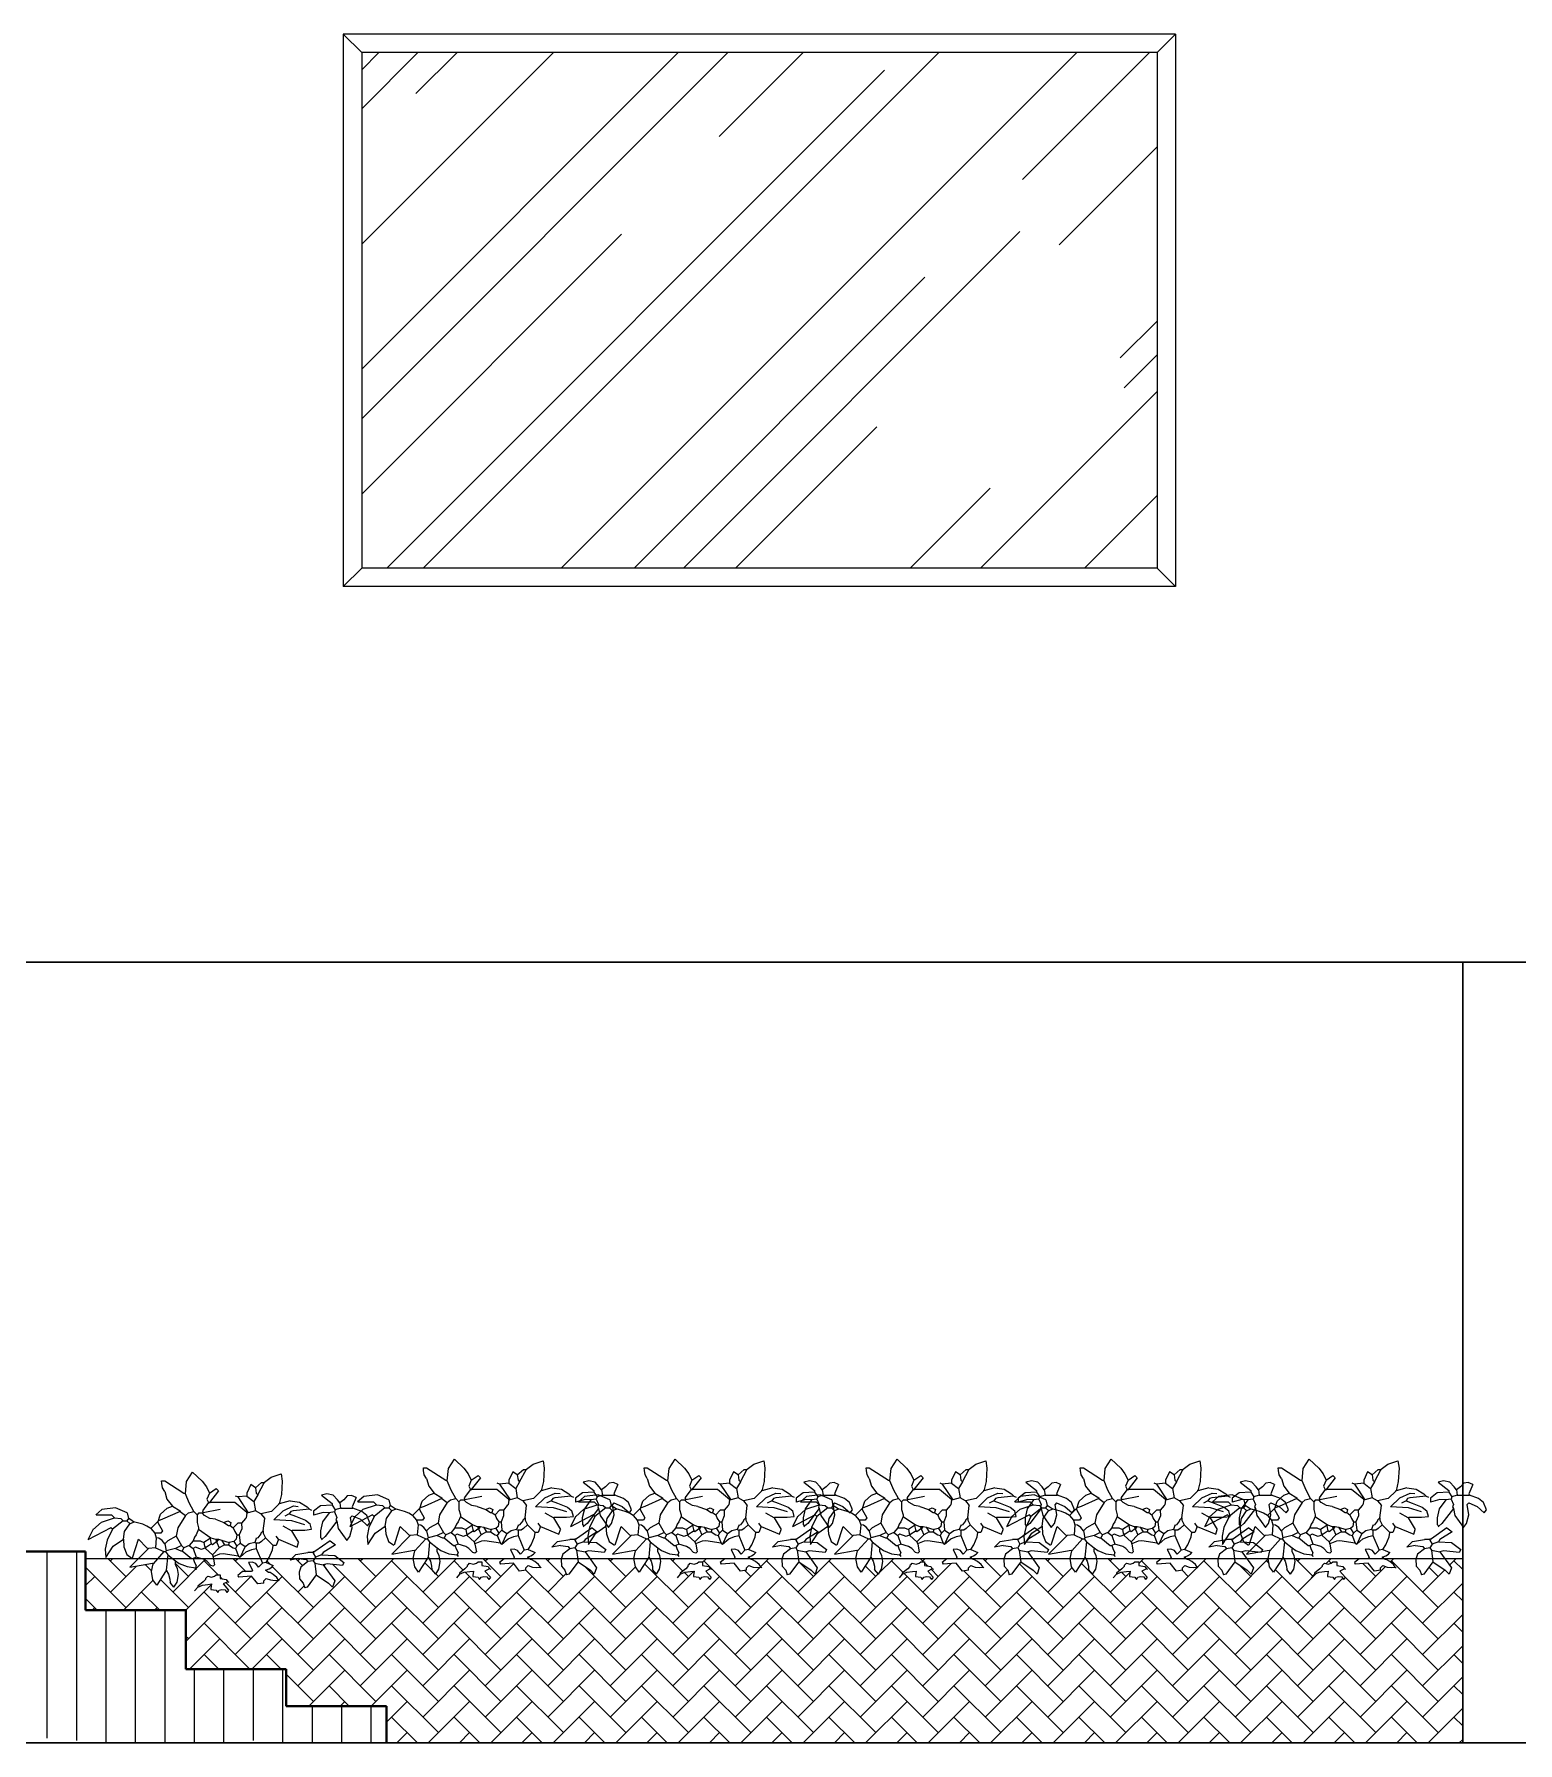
# Model space of a CAD drawing. Extents: x -165 to 197, y 154 to 653.
# Drawn here: x 38.528 to 42.557, y 460.847 to 465.487 of the extents above; entities that cross this region are included whole.
import ezdxf

# ---------------------------------------------------------------- set-up
doc = ezdxf.new("R2010")
doc.units = 0
doc.header["$MEASUREMENT"] = 0
doc.layers.get('0').update_dxf_attribs({"linetype": 'CONTINUOUS'})
for name, color, linetype, lineweight in [('AIT-PAREDE', 4, 'CONTINUOUS', 30), ('FININHA', 251, 'CONTINUOUS', 25), ('PAREDES', 7, 'CONTINUOUS', 40), ('TERRENO', 252, 'CONTINUOUS', 25)]:
    doc.layers.add(name, color=color, linetype=linetype, lineweight=lineweight)
doc.layers.add('AIT-VEGETAÇÃO 25', color=92, linetype='CONTINUOUS')
doc.layers.add('REVESTIMENTO', color=9, linetype='CONTINUOUS')

# ---------------------------------------------------------------- blocks, each defined once
blk = doc.blocks.new('BUSCH1')
for p, q in [((-6.87, 7.43), (-6.56, 7.43)), ((-6.85, 7.18), (-6.87, 7.43)), ((-6.78, 6.73), (-6.85, 7.18)), ((-6.56, 7.43), (-4.64, 6.2)), ((-4.49, 6.13), (-4.38, 7.36)), ((-4.38, 7.36), (-3.78, 8.29)), ((-3.78, 8.29), (-2.83, 7.4)), ((-2.83, 7.4), (-2.4, 6.84)), ((-2.4, 6.84), (-2.1, 6.2)), ((2.05, 7.05), (1.66, 6.2)), ((2.51, 6.74), (2.05, 7.05)), ((2.51, 6.74), (3.12, 7.28)), ((2.74, 6.05), (3.42, 7.29)), ((3.12, 7.28), (3.43, 7.28)), ((3.42, 7.29), (4.09, 7.8)), ((4.09, 7.8), (5.08, 8.14)), ((5.08, 8.14), (5.19, 7.4)), ((5.19, 7.4), (5.11, 6.07)), ((-6.56, 6.36), (-6.78, 6.73)), ((-6.56, 6.36), (-6.33, 5.59)), ((-6.33, 5.59), (-5.79, 4.9)), ((-4.64, 6.2), (-4.49, 6.13)), ((-4.1, 5.22), (-4.49, 6.13)), ((-3.64, 4.36), (-4.1, 5.22)), ((-2.18, 5.28), (-2.8, 4.43)), ((-2.1, 6.2), (-2.34, 5.59)), ((-2.34, 5.59), (-2.18, 5.28)), ((-2.18, 5.28), (-2.1, 5.28)), ((-2.1, 6.2), (-1.41, 6.66)), ((-1.18, 6.43), (-2.1, 5.28)), ((-2.1, 5.28), (-2.03, 5.28)), ((0.46, 5.28), (-2.03, 5.28)), ((-1.41, 6.66), (-1.18, 6.43)), ((1.66, 4.28), (0.46, 5.28)), ((0.74, 5.82), (0.51, 5.9)), ((1.66, 5.9), (0.74, 5.82)), ((0.74, 5.82), (1.79, 4.24)), ((1.66, 6.2), (1.66, 5.9)), ((1.66, 5.9), (2.35, 5.36)), ((2.74, 6.05), (2.35, 5.36)), ((2.35, 5.36), (2.51, 4.43)), ((2.51, 6.74), (2.58, 6.2)), ((2.58, 6.2), (2.74, 6.05)), ((4.89, 5.13), (4.12, 4.36)), ((5.11, 6.07), (4.89, 5.13)), ((5.97, 5.43), (4.89, 5.13)), ((4.89, 5.13), (4.89, 5.2)), ((5.97, 5.43), (6.92, 5.29)), ((6.92, 5.29), (7.66, 4.85)), ((9.64, 6.15), (9.09, 6.01)), ((9.09, 6.01), (10.16, 5.16)), ((10.27, 6), (9.64, 6.15)), ((10.16, 5.16), (10.16, 5.01)), ((10.7, 5.55), (10.27, 6)), ((10.93, 5.24), (10.7, 5.55)), ((11.32, 5.55), (10.93, 5.24)), ((10.93, 5.24), (11.01, 4.7)), ((11.68, 5.92), (11.32, 5.55)), ((12.11, 5.96), (11.68, 5.92)), ((12.55, 5.78), (12.11, 5.96)), ((12.55, 5.78), (12.16, 4.85)), ((-12.83, 4.56), (-13.44, 4.03)), ((-13.42, 4.05), (-11.87, 4.05)), ((-12.88, 3.32), (-11.56, 3.74)), ((-11.47, 4.74), (-12.83, 4.56)), ((-11.87, 4.05), (-11.56, 3.74)), ((-10.71, 3.44), (-11.79, 2.59)), ((-11.56, 3.74), (-10.95, 3.67)), ((-10.31, 4.25), (-11.47, 4.74)), ((-10.95, 3.67), (-10.71, 3.44)), ((-10.71, 3.44), (-10.33, 3.44)), ((-10.18, 3.67), (-10.33, 3.44)), ((-10.02, 3.13), (-10.33, 3.44)), ((-10.31, 4.25), (-10.18, 3.67)), ((-9.68, 3.34), (-10.19, 3.69)), ((-7.26, 3.28), (-6.99, 4.11)), ((-6.79, 3.59), (-7.18, 3.44)), ((-6.99, 4.11), (-6.32, 4.7)), ((-5.03, 4.36), (-6.79, 3.59)), ((-6.32, 4.7), (-5.79, 4.9)), ((-5.79, 4.9), (-5.03, 4.43)), ((-4.49, 3.97), (-5.26, 2.74)), ((-5.03, 4.43), (-5.03, 4.36)), ((-5.03, 4.36), (-4.49, 3.97)), ((-4.49, 3.97), (-4.17, 4.25)), ((-4.17, 4.25), (-3.64, 4.36)), ((-3.64, 4.36), (-3.33, 4.05)), ((-3.18, 4.2), (-3.33, 4.05)), ((-3.33, 4.05), (-3.33, 3.28)), ((-2.8, 4.2), (-3.18, 4.2)), ((-2.8, 4.43), (-2.72, 4.28)), ((-2.72, 4.28), (-2.8, 4.2)), ((-2.58, 3.96), (-2.8, 4.2)), ((-2.72, 4.28), (-1.03, 4.59)), ((-2.05, 3.66), (-2.58, 3.96)), ((-1.49, 3.59), (-2.05, 3.66)), ((-1.49, 3.59), (-0.64, 3.28)), ((-0.64, 3.28), (-0.26, 3.44)), ((-0.26, 3.44), (0.05, 3.28)), ((1.51, 3.67), (1.12, 3.2)), ((1.59, 3.74), (1.51, 3.67)), ((1.66, 4.2), (1.59, 3.74)), ((1.66, 4.2), (1.66, 4.28)), ((2.51, 4.43), (1.79, 4.24)), ((3.05, 4.13), (2.51, 4.43)), ((4.12, 4.36), (3.05, 4.13)), ((3.05, 4.13), (3.43, 3.67)), ((3.28, 2.44), (3.43, 3.67)), ((4.34, 3.53), (5.27, 4.45)), ((6.13, 3.43), (4.34, 3.53)), ((5.27, 4.45), (6.3, 4.92)), ((5.89, 4.13), (5.43, 3.9)), ((6.04, 4.36), (5.89, 4.13)), ((5.89, 4.13), (6.51, 3.9)), ((6.27, 4.43), (6.04, 4.36)), ((7.44, 3.04), (6.13, 3.43)), ((7.89, 4.59), (6.27, 4.43)), ((6.3, 4.92), (6.78, 4.87)), ((6.51, 3.9), (7.51, 3.51)), ((7.51, 3.51), (7.97, 3.13)), ((7.66, 4.85), (7.89, 4.59)), ((7.89, 4.59), (8.12, 4.51)), ((9.01, 4.93), (8.32, 4.39)), ((8.32, 4.39), (8.32, 4.01)), ((9.28, 4.26), (8.32, 4.01)), ((10.16, 5.01), (9.01, 4.93)), ((9.86, 4.24), (9.21, 3.34)), ((9.86, 4.24), (9.28, 4.26)), ((10.39, 4.32), (9.86, 4.24)), ((10.16, 5.01), (10.47, 4.55)), ((10.47, 4.55), (10.39, 4.32)), ((10.39, 4.32), (10.62, 3.78)), ((11.01, 4.7), (10.47, 4.55)), ((10.62, 3.78), (10.55, 3.55)), ((10.55, 3.55), (10.62, 3.39)), ((11.01, 4.7), (12.24, 4.7)), ((12.16, 3.93), (12.01, 3.78)), ((12.18, 2.74), (12.01, 3.78)), ((12.16, 4.85), (12.24, 4.7)), ((12.16, 3.93), (12.99, 3.59)), ((13.13, 4.37), (12.24, 4.7)), ((12.99, 3.59), (13.7, 2.93)), ((13.63, 3.96), (13.13, 4.37)), ((13.93, 3.24), (13.63, 3.96)), ((-11.95, 2.74), (-14.23, 1.55)), ((-13.71, 2.59), (-14.23, 1.55)), ((-13.73, 2.55), (-12.88, 3.32)), ((-11.79, 2.59), (-12.32, 1.49)), ((-11.79, 2.59), (-11.95, 2.74)), ((-10.68, 1.61), (-10.56, 2.38)), ((-10.56, 2.38), (-10.04, 3.14)), ((-9.63, 3.32), (-10.02, 3.13)), ((-8.75, 3.09), (-9.68, 3.34)), ((-8.33, 2.9), (-8.75, 3.09)), ((-7.95, 2.67), (-8.33, 2.9)), ((-7.26, 3.36), (-7.95, 2.67)), ((-7.95, 2.67), (-7.56, 2.21)), ((-6.95, 2.21), (-7.56, 2.21)), ((-7.56, 2.21), (-7.41, 1.74)), ((-7.41, 1.74), (-7.49, 0.74)), ((-7.14, 1.7), (-7.41, 1.74)), ((-7.26, 3.36), (-7.26, 3.28)), ((-7.26, 3.28), (-6.79, 2.44)), ((-6.79, 2.44), (-6.95, 2.21)), ((-5.41, 1.9), (-6.26, 1.44)), ((-5.26, 2.74), (-5.41, 1.9)), ((-5.41, 1.9), (-4.87, 0.98)), ((-3.57, 1.82), (-3.72, 1.44)), ((-3.41, 2.05), (-3.57, 1.82)), ((-3.18, 2.59), (-3.41, 2.05)), ((-3.33, 3.28), (-3.18, 2.74)), ((-3.18, 2.74), (-3.18, 2.59)), ((-3.18, 2.59), (-1.95, 1.74)), ((-1.95, 1.74), (-2.03, 1.67)), ((-1.95, 1.74), (-1.49, 1.59)), ((-0.64, 3.28), (-0.18, 2.97)), ((-0.18, 2.97), (-0.03, 2.97)), ((0.05, 3.28), (-0.03, 2.97)), ((-0.03, 2.97), (0.28, 2.74)), ((0.74, 3.2), (0.28, 2.74)), ((0.28, 2.74), (0.43, 2.36)), ((0.43, 2.36), (0.66, 2.05)), ((0.66, 2.05), (0.59, 1.59)), ((0.66, 2.05), (0.89, 2.05)), ((1.12, 3.2), (0.74, 3.2)), ((1.13, 2.63), (0.89, 2.05)), ((0.89, 2.05), (0.97, 1.21)), ((1.12, 3.2), (1.13, 2.63)), ((2.58, 1.74), (2.58, 1.67)), ((2.74, 1.74), (2.58, 1.67)), ((3.05, 2.13), (2.74, 1.74)), ((3.28, 2.44), (3.05, 2.21)), ((3.05, 2.21), (3.05, 2.13)), ((3.51, 1.74), (3.12, 1.36)), ((3.28, 2.44), (3.28, 2.21)), ((3.28, 2.21), (3.51, 1.74)), ((3.51, 1.74), (4.28, 0.98)), ((4.81, 1.59), (4.58, 1.9)), ((6.12, 2.44), (5.28, 2.9)), ((6.12, 2.44), (6.2, 2.51)), ((6.12, 2.44), (6.81, 1.28)), ((6.2, 2.51), (7.43, 2.51)), ((7.43, 2.51), (8.12, 2.59)), ((8.12, 2.59), (7.97, 3.13)), ((9.21, 3.34), (9, 2.45)), ((9, 2.45), (9.01, 1.78)), ((9.01, 1.78), (9.16, 1.62)), ((9.47, 1.86), (9.16, 1.62)), ((10.62, 3.39), (9.47, 1.86)), ((10.62, 3.39), (10.77, 2.67)), ((10.77, 2.67), (11.62, 1.47)), ((11.62, 1.47), (11.93, 1.86)), ((11.93, 1.86), (12.18, 2.74)), ((13.7, 2.93), (13.93, 3.24)), ((-12.32, 1.49), (-12.49, 0.6)), ((-12.49, 0.6), (-12.43, -0.22)), ((-12.43, -0.22), (-11.7, 0.9)), ((-11.7, 0.9), (-10.68, 1.61)), ((-10.68, 1.61), (-10.63, 0.84)), ((-10.63, 0.84), (-10.35, 0.07)), ((-10.35, 0.07), (-9.84, -0.28)), ((-8.18, 0.67), (-10.03, -1.19)), ((-9.77, -0.26), (-9.18, 1.59)), ((-9.18, 1.59), (-8.33, 0.74)), ((-8.33, 0.74), (-8.18, 0.67)), ((-7.49, 0.74), (-8.18, 0.67)), ((-6.64, 0.36), (-7.72, -0.87)), ((-7.49, 0.74), (-6.64, 0.36)), ((-6.82, 1.48), (-7.14, 1.7)), ((-6.56, 1.13), (-6.82, 1.48)), ((-6.64, 0.36), (-6.49, 0.36)), ((-6.26, 1.44), (-6.56, 1.13)), ((-6.56, 1.13), (-6.41, 0.44)), ((-6.41, 0.44), (-6.49, 0.36)), ((-6.49, 0.36), (-6.26, 0.05)), ((-5.49, 0.67), (-6.41, 0.44)), ((-6.26, 0.05), (-6.41, -1.48)), ((-6.26, 0.05), (-5.49, -0.56)), ((-4.87, 0.98), (-5.49, 0.67)), ((-5.49, 0.67), (-4.95, 0.44)), ((-4.95, 0.44), (-4.8, 0.44)), ((-4.87, 0.98), (-4.64, 0.74)), ((-4.64, 0.74), (-4.8, 0.44)), ((-4.8, 0.44), (-3.87, -0.33)), ((-4.1, 0.98), (-4.64, 0.74)), ((-3.72, 1.44), (-4.1, 0.98)), ((-4.1, 0.98), (-3.72, 0.67)), ((-3.72, 1.44), (-3.03, 1.44)), ((-3.49, 0.82), (-3.72, 0.67)), ((-3.72, 0.67), (-3.41, -0.18)), ((-2.87, 0.59), (-3.49, 0.82)), ((-3.03, 1.44), (-2.64, 1.28)), ((-2.49, 0.74), (-2.87, 0.59)), ((-2.03, 1.67), (-2.64, 1.28)), ((-2.64, 1.28), (-2.57, 0.9)), ((-2.57, 0.9), (-2.49, 0.74)), ((-1.87, 1.13), (-2.49, 0.74)), ((-2.49, 0.74), (-2.49, 0.67)), ((-2.49, 0.67), (-1.8, 0.05)), ((-2.03, 1.67), (-1.95, 1.28)), ((-1.95, 1.28), (-1.87, 1.13)), ((-1.8, 1.05), (-1.87, 1.13)), ((-1.34, 1.36), (-1.8, 1.05)), ((-1.11, 0.74), (-1.8, 0.05)), ((-1.8, 0.05), (-1.72, -0.18)), ((-1.07, 0.1), (-1.73, -0.16)), ((-1.49, 1.59), (-1.34, 1.36)), ((-1.49, 1.59), (-1.18, 1.59)), ((-1.18, 1.59), (-1.34, 1.36)), ((-1.34, 1.36), (-1.34, 1.28)), ((-1.34, 1.28), (-1.11, 0.74)), ((-1.18, 1.59), (-0.87, 1.51)), ((-0.57, 1.05), (-1.11, 0.74)), ((-0.72, 0.13), (-1.07, 0.1)), ((-0.87, 1.51), (-0.11, 1.28)), ((-0.87, 1.51), (-0.57, 1.05)), ((0.82, -0.1), (-0.72, 0.13)), ((-0.57, 1.05), (-0.18, 1.05)), ((-0.11, 1.28), (-0.18, 1.05)), ((-0.18, 1.05), (0.28, 0.74)), ((0.36, 1.36), (-0.11, 1.28)), ((0.28, 0.74), (0.51, 0.67)), ((0.59, 1.59), (0.36, 1.36)), ((0.36, 1.36), (0.66, 0.9)), ((0.66, 0.9), (0.51, 0.67)), ((0.51, 0.67), (0.82, -0.1)), ((0.97, 1.21), (0.66, 0.9)), ((0.97, 1.21), (1.43, 0.9)), ((1.43, 0.82), (0.97, -0.18)), ((0.97, -0.18), (1.59, 0.34)), ((1.89, 1.13), (1.43, 0.82)), ((1.43, 0.9), (1.43, 0.82)), ((1.59, 0.34), (2.16, 0.59)), ((2.43, 1.28), (1.89, 1.13)), ((2.16, 0.59), (2.58, 0.67)), ((2.58, 1.67), (2.43, 1.28)), ((2.43, 1.28), (2.58, 1.21)), ((2.89, 1.21), (2.58, 1.21)), ((2.58, 1.21), (2.58, 0.67)), ((2.58, 0.67), (3.2, -0.79)), ((3.12, 1.36), (2.89, 1.21)), ((3.88, -0.24), (4.22, 0.53)), ((4.22, 0.53), (4.28, 0.98)), ((4.58, 0.98), (4.28, 0.98)), ((4.81, 1.59), (4.58, 0.98)), ((4.81, 1.59), (6.66, 0.82)), ((5.96, -0.48), (6.53, 0.08)), ((6.53, 0.08), (7.74, 0.28)), ((6.66, 0.82), (6.81, 1.28)), ((8.27, 0.28), (7.74, 0.28)), ((8.27, 0.36), (8.35, 0.36)), ((8.27, 0.36), (8.27, 0.28)), ((8.35, 0.36), (8.27, 0.28)), ((8.27, 0.28), (8.27, 0.21)), ((8.27, 0.21), (8.5, -0.18)), ((8.35, 0.36), (8.43, 0.36)), ((9.97, 1.44), (8.43, 0.36)), ((9.12, 0.05), (8.5, -0.18)), ((9.16, 1.62), (9.09, 1.55)), ((9.27, 0.28), (9.12, 0.05)), ((9.12, 0.05), (10.43, -0.02)), ((10.5, 1.05), (9.27, 0.28)), ((9.97, 1.44), (10.5, 1.05)), ((-10.03, -1.19), (-7.79, -0.79)), ((-7.89, -1.61), (-7.72, -0.87)), ((-7.73, -2.46), (-7.89, -1.61)), ((-7.79, -0.79), (-7.72, -0.87)), ((-6.49, -1.64), (-7.36, -3)), ((-6.41, -1.48), (-6.49, -1.64)), ((-6.41, -1.48), (-6.18, -1.89)), ((-5.49, -0.56), (-5.49, -0.64)), ((-5.49, -0.56), (-5.13, -0.82)), ((-5.49, -0.95), (-5.49, -0.64)), ((-5.29, -1.32), (-5.49, -0.95)), ((-5.19, -1.92), (-5.29, -1.32)), ((-5.13, -0.82), (-4.33, -1.14)), ((-4.33, -1.14), (-3.49, -1.25)), ((-3.87, -0.33), (-3.72, -0.33)), ((-3.41, -0.18), (-3.72, -0.33)), ((-3.72, -0.33), (-3.57, -0.72)), ((-3.57, -0.72), (-3.41, -1.02)), ((-3.57, -1.25), (-3.49, -1.25)), ((-3.41, -1.02), (-3.49, -1.25)), ((-3.49, -1.25), (-3.41, -1.41)), ((-2.63, -0.41), (-3.41, -0.18)), ((-2.32, -0.62), (-2.63, -0.41)), ((-1.95, -1.02), (-2.32, -0.62)), ((-1.72, -1.1), (-1.95, -1.02)), ((-1.72, -0.18), (-1.57, -0.95)), ((-1.57, -0.95), (-1.72, -1.1)), ((1.2, -1.64), (0.74, -2.02)), ((0.82, -0.1), (0.97, -0.18)), ((2.12, -1.64), (1.2, -1.64)), ((2.18, -0.68), (1.82, -0.72)), ((1.82, -0.72), (2.2, -1.48)), ((2.2, -1.48), (2.12, -1.64)), ((2.54, -0.83), (2.18, -0.68)), ((2.82, -1.18), (2.54, -0.83)), ((3.2, -0.79), (2.82, -1.18)), ((3.58, -0.72), (3.2, -0.79)), ((3.51, -1.48), (3.86, -1.35)), ((3.81, -1.72), (3.51, -1.48)), ((3.58, -0.72), (3.88, -0.24)), ((3.58, -0.72), (4.28, -1.02)), ((3.86, -1.35), (4.13, -1.2)), ((4.13, -1.2), (4.28, -1.02)), ((6.81, -0.33), (5.96, -0.48)), ((6.81, -0.33), (7.58, -0.41)), ((7.04, -1.18), (6.88, -1.7)), ((6.88, -1.7), (6.92, -2.37)), ((7.74, -0.64), (7.04, -1.18)), ((7.58, -0.41), (7.74, -0.64)), ((8.27, -0.56), (7.74, -0.64)), ((8.5, -0.18), (8.27, -0.56)), ((8.27, -0.56), (8.43, -0.79)), ((8.43, -0.79), (9.27, -0.95)), ((8.43, -0.79), (8.58, -1.95)), ((9.66, -0.87), (9.27, -0.95)), ((9.27, -0.95), (10.43, -2.56)), ((11.2, -1.02), (9.66, -0.87)), ((10.43, -0.02), (11.35, -0.72)), ((11.35, -0.72), (11.2, -1.02)), ((-7.36, -3), (-7.73, -2.46)), ((-6.18, -1.89), (-6.05, -2.39)), ((-6.05, -2.39), (-6.03, -2.72)), ((-5.64, -3.18), (-6.03, -2.72)), ((-5.64, -3.18), (-5.32, -2.69)), ((-5.32, -2.69), (-5.19, -1.92)), ((-3.26, -3.18), (-3.57, -3.56)), ((-2.72, -2.64), (-3.26, -3.1)), ((-3.26, -3.18), (-2.8, -3)), ((-3.26, -3.1), (-3.26, -3.18)), ((-2.8, -3), (-2.24, -2.91)), ((-2.49, -2.41), (-2.72, -2.64)), ((-2.41, -2.25), (-2.49, -2.33)), ((-2.49, -2.33), (-2.49, -2.41)), ((-2.41, -2.25), (-2.26, -2.1)), ((-2.26, -2.1), (-1.88, -2.2)), ((-2.24, -2.91), (-1.87, -2.87)), ((-1.87, -2.87), (-1.95, -3.33)), ((-1.95, -3.33), (-1.95, -3.41)), ((-1.95, -3.41), (-1.41, -3.48)), ((-1.88, -2.2), (-1.58, -2.1)), ((-1.58, -2.1), (-1.41, -1.95)), ((-1.41, -1.95), (-1.03, -1.95)), ((-1.11, -3.49), (-0.85, -3.41)), ((-1.03, -1.95), (-1.03, -2.33)), ((-1.03, -2.33), (-0.41, -2.41)), ((-0.85, -3.41), (-0.53, -3.46)), ((-0.26, -2.64), (-0.72, -2.87)), ((-0.72, -2.87), (-0.18, -3.48)), ((-0.41, -2.41), (-0.26, -2.64)), ((-0.11, -2.72), (-0.26, -2.64)), ((0.74, -2.02), (0.82, -2.18)), ((2.12, -2.1), (0.82, -2.18)), ((2.74, -2.87), (2.12, -2.1)), ((3.35, -2.79), (2.74, -2.87)), ((3.35, -2.56), (3.58, -2.33)), ((3.35, -2.79), (3.35, -2.56)), ((3.58, -2.33), (4.01, -2.47)), ((3.96, -1.74), (3.81, -1.72)), ((4.27, -1.91), (3.96, -1.74)), ((4.01, -2.47), (4.46, -2.51)), ((4.63, -2.22), (4.27, -1.91)), ((4.46, -2.51), (4.81, -2.48)), ((4.81, -2.48), (4.63, -2.22)), ((4.81, -2.48), (4.89, -2.56)), ((6.92, -2.37), (7.27, -2.79)), ((7.27, -2.79), (7.43, -3.25)), ((7.66, -3.18), (7.43, -3.25)), ((8.58, -1.95), (7.66, -3.18)), ((8.58, -1.95), (9.81, -2.79)), ((9.81, -2.79), (10.2, -3.18)), ((10.43, -2.56), (10.2, -3.18)), ((-1.41, -3.48), (-1.26, -3.71)), ((-1.26, -3.71), (-1.11, -3.49)), ((-0.53, -3.46), (-0.34, -3.71)), ((-0.18, -3.48), (-0.34, -3.71))]:
    blk.add_line(p, q)
for centre, start, end in [((0.46, 5.28), 49.844, 89.647), ((-10.31, 4.25), 12.8043, 67.5333)]:
    blk.add_arc(centre, 0.00000961, start, end)

msp = doc.modelspace()

# ---------------------------------------------------------------- hatches: boundary and pattern name
at = {"layer": 'FININHA'}
h = msp.add_hatch(dxfattribs=at)
h.set_pattern_fill('AR-RROOF', color=256, scale=0.5, angle=45, style=0)
h.set_pattern_definition([(45, (31.58763, 461.6972), (0.424264, 1.13137), [7.5, -1, 2.5, -0.5]), (45, (31.8811, 462.3442), (-0.82378, 0.116673), [1.5, -0.165, 3, -0.375]), (45, (31.4639, 462.1745), (1.601597, 2.0753584), [4, -0.7, 2, -0.5])])
h.paths.add_polyline_path([(45.2675, 465.4372), (42.9475, 465.4372), (42.9475, 464.0372), (45.2675, 464.0372)])
h.paths.add_polyline_path([(41.5775, 465.4372), (39.4175, 465.4372), (39.4175, 464.0372), (41.5775, 464.0372)])
h.paths.add_polyline_path([(37.9475, 465.4372), (34.5475, 465.4372), (34.5475, 464.0372), (37.9475, 464.0372)])
h.paths.add_polyline_path([(33.4876, 465.4372), (32.2376, 465.4372), (32.2376, 464.0372), (33.4876, 464.0372)])
h.paths.add_polyline_path([(37.1075, 462.5972), (35.2075, 462.5972), (35.2075, 461.6972), (37.1075, 461.6972)])
at = {"layer": 'REVESTIMENTO'}
h = msp.add_hatch(dxfattribs=at)
h.set_pattern_fill('AR-HBONE', color=256, scale=0.015, style=0)
h.set_pattern_definition([(45, (-9.122185, -2.80341), (0, 0.084852814), [0.18, -0.06]), (135, (-9.07976, -2.760985), (0, 0.084852814), [0.18, -0.06])])
h.paths.add_polyline_path([(42.4075, 461.3472), (42.3591, 461.3472), (42.377, 461.3222), (42.3707, 461.3055), (42.3603, 461.3159), (42.3268, 461.3389), (42.3018, 461.3055), (42.2955, 461.3034), (42.2913, 461.3159), (42.2815, 461.3275), (42.2805, 461.3472), (42.1946, 461.3472), (42.1973, 461.3452), (42.2013, 461.3444), (42.2097, 461.34), (42.2193, 461.3315), (42.2244, 461.3243), (42.2244, 461.3243), (42.2147, 461.3235), (42.2025, 461.3247), (42.191, 461.3285), (42.1847, 461.3222), (42.1847, 461.3159), (42.168, 461.3138), (42.1513, 461.3347), (42.1157, 461.3326), (42.1136, 461.3368), (42.1261, 461.3472), (41.9512, 461.3472), (41.9523, 461.3396), (41.9488, 461.3186), (41.9402, 461.3055), (41.9297, 461.318), (41.9291, 461.3268), (41.9256, 461.3403), (41.9217, 461.3472), (41.9171, 461.3472), (41.8933, 461.3104), (41.8834, 461.325), (41.8793, 461.3472), (41.8213, 461.3472), (41.8391, 461.3222), (41.8329, 461.3055), (41.8224, 461.3159), (41.789, 461.3389), (41.7639, 461.3055), (41.7576, 461.3034), (41.7534, 461.3159), (41.7437, 461.3275), (41.7426, 461.3472), (41.6567, 461.3472), (41.6594, 461.3452), (41.6634, 461.3444), (41.6719, 461.34), (41.6815, 461.3315), (41.6865, 461.3243), (41.6865, 461.3243), (41.6769, 461.3235), (41.6646, 461.3247), (41.6531, 461.3285), (41.6468, 461.3222), (41.6468, 461.3159), (41.6301, 461.3138), (41.6134, 461.3347), (41.5779, 461.3326), (41.5758, 461.3368), (41.5882, 461.3472), (41.4133, 461.3472), (41.4145, 461.3396), (41.4109, 461.3186), (41.4023, 461.3055), (41.3918, 461.318), (41.3913, 461.3268), (41.3877, 461.3403), (41.3838, 461.3472), (41.3793, 461.3472), (41.3554, 461.3104), (41.3455, 461.325), (41.3414, 461.3472), (41.2398, 461.3472), (41.2577, 461.3222), (41.2514, 461.3055), (41.241, 461.3159), (41.2076, 461.3389), (41.1825, 461.3055), (41.1762, 461.3034), (41.172, 461.3159), (41.1623, 461.3275), (41.1612, 461.3472), (41.0753, 461.3472), (41.078, 461.3452), (41.082, 461.3444), (41.0905, 461.34), (41.1001, 461.3315), (41.1051, 461.3243), (41.1051, 461.3243), (41.0955, 461.3235), (41.0832, 461.3247), (41.0717, 461.3285), (41.0654, 461.3222), (41.0654, 461.3159), (41.0487, 461.3138), (41.032, 461.3347), (40.9965, 461.3326), (40.9944, 461.3368), (41.0068, 461.3472), (40.8319, 461.3472), (40.8331, 461.3396), (40.8295, 461.3186), (40.8209, 461.3055), (40.8104, 461.318), (40.8098, 461.3268), (40.8063, 461.3403), (40.8024, 461.3472), (40.7978, 461.3472), (40.774, 461.3104), (40.7641, 461.325), (40.76, 461.3472), (40.6369, 461.3472), (40.6548, 461.3222), (40.6485, 461.3055), (40.6381, 461.3159), (40.6046, 461.3389), (40.5795, 461.3055), (40.5733, 461.3034), (40.5691, 461.3159), (40.5593, 461.3275), (40.5583, 461.3472), (40.4723, 461.3472), (40.475, 461.3452), (40.4791, 461.3444), (40.4875, 461.34), (40.4971, 461.3315), (40.5022, 461.3243), (40.5022, 461.3243), (40.4925, 461.3235), (40.4802, 461.3247), (40.4688, 461.3285), (40.4625, 461.3222), (40.4625, 461.3159), (40.4458, 461.3138), (40.429, 461.3347), (40.3935, 461.3326), (40.3914, 461.3368), (40.4039, 461.3472), (40.229, 461.3472), (40.2301, 461.3396), (40.2265, 461.3186), (40.2179, 461.3055), (40.2075, 461.318), (40.2069, 461.3268), (40.2033, 461.3403), (40.1994, 461.3472), (40.1949, 461.3472), (40.1711, 461.3104), (40.1612, 461.325), (40.1571, 461.3472), (40.0375, 461.3472), (40.0553, 461.3222), (40.0491, 461.3055), (40.0386, 461.3159), (40.0052, 461.3389), (39.9801, 461.3055), (39.9738, 461.3034), (39.9696, 461.3159), (39.9599, 461.3275), (39.9588, 461.3472), (39.8729, 461.3472), (39.8756, 461.3452), (39.8796, 461.3444), (39.8881, 461.34), (39.8977, 461.3315), (39.9028, 461.3243), (39.9027, 461.3243), (39.8931, 461.3235), (39.8808, 461.3247), (39.8693, 461.3285), (39.863, 461.3222), (39.863, 461.3159), (39.8463, 461.3138), (39.8296, 461.3347), (39.7941, 461.3326), (39.792, 461.3368), (39.8044, 461.3472), (39.6295, 461.3472), (39.6307, 461.3396), (39.6271, 461.3186), (39.6185, 461.3055), (39.608, 461.318), (39.6075, 461.3268), (39.6039, 461.3403), (39.6, 461.3472), (39.5955, 461.3472), (39.5716, 461.3104), (39.5618, 461.325), (39.5576, 461.3472), (39.3559, 461.3472), (39.3694, 461.3371), (39.3652, 461.3287), (39.3234, 461.3329), (39.3129, 461.3308), (39.3443, 461.2869), (39.338, 461.2702), (39.3276, 461.2807), (39.2941, 461.3037), (39.269, 461.2702), (39.2628, 461.2681), (39.2586, 461.2807), (39.2488, 461.2922), (39.2479, 461.3103), (39.2523, 461.3246), (39.2711, 461.3392), (39.267, 461.3455), (39.2495, 461.3472), (39.2441, 461.3472), (39.2229, 461.3435), (39.2267, 461.3472), (39.1645, 461.3472), (39.1583, 461.3371), (39.1771, 461.3287), (39.1732, 461.324), (39.1659, 461.32), (39.1562, 461.3162), (39.1645, 461.3099), (39.1686, 461.3091), (39.177, 461.3047), (39.1866, 461.2963), (39.1917, 461.289), (39.1917, 461.289), (39.182, 461.2882), (39.1697, 461.2894), (39.1583, 461.2932), (39.152, 461.2869), (39.152, 461.2807), (39.1353, 461.2786), (39.1186, 461.2995), (39.083, 461.2974), (39.0809, 461.3016), (39.0935, 461.312), (39.1186, 461.312), (39.1207, 461.3162), (39.1102, 461.3371), (39.1202, 461.3381), (39.1298, 461.3341), (39.1374, 461.3246), (39.1478, 461.335), (39.1427, 461.3472), (39.015, 461.3472), (39.0182, 461.3308), (39.0141, 461.3266), (39.0078, 461.3287), (38.9978, 461.3398), (38.9893, 461.3455), (38.9833, 461.3472), (38.9598, 461.3472), (38.9639, 461.3371), (38.9681, 461.3287), (38.966, 461.3225), (38.9432, 461.3256), (38.9214, 461.3342), (38.9116, 461.3413), (38.9116, 461.3392), (38.9116, 461.3308), (38.9171, 461.3208), (38.9196, 461.3043), (38.9161, 461.2834), (38.9075, 461.2702), (38.897, 461.2828), (38.8964, 461.2916), (38.8929, 461.3051), (38.8866, 461.3162), (38.8845, 461.312), (38.8606, 461.2751), (38.8507, 461.2897), (38.8464, 461.3129), (38.851, 461.3329), (38.8489, 461.335), (38.788, 461.3243), (38.811, 461.3472), (38.6675, 461.3472), (38.6675, 461.2072), (38.94, 461.2072), (38.94, 461.0472), (39.2125, 461.0472), (39.2125, 460.9472), (39.485, 460.9472), (39.485, 460.8472), (42.4075, 460.8472)])
h.paths.add_polyline_path([(41.4671, 461.3055), (41.4671, 461.3076), (41.4817, 461.3201), (41.488, 461.3264), (41.488, 461.3285), (41.4901, 461.3305), (41.4943, 461.3347), (41.5044, 461.3321), (41.5127, 461.3347), (41.5172, 461.3389), (41.5277, 461.3389), (41.5277, 461.3285), (41.5444, 461.3264), (41.5486, 461.3201), (41.5361, 461.3138), (41.5507, 461.2971), (41.5465, 461.2908), (41.5412, 461.2977), (41.5326, 461.2992), (41.5255, 461.2969), (41.5214, 461.2908), (41.5172, 461.2971), (41.5023, 461.2992), (41.5047, 461.3138), (41.4948, 461.3126), (41.4794, 461.3104)], flags=16)
h.paths.add_polyline_path([(40.9693, 461.2971), (40.9651, 461.2908), (40.9598, 461.2977), (40.9512, 461.2992), (40.9441, 461.2969), (40.94, 461.2908), (40.9358, 461.2971), (40.9209, 461.2992), (40.9233, 461.3138), (40.9134, 461.3126), (40.898, 461.3104), (40.8857, 461.3055), (40.8857, 461.3076), (40.9003, 461.3201), (40.9066, 461.3264), (40.9066, 461.3285), (40.9087, 461.3305), (40.9128, 461.3347), (40.923, 461.3321), (40.9312, 461.3347), (40.9358, 461.3389), (40.9463, 461.3389), (40.9463, 461.3285), (40.963, 461.3264), (40.9672, 461.3201), (40.9546, 461.3138)], flags=16)
h.paths.add_polyline_path([(42.005, 461.3055), (42.005, 461.3076), (42.0196, 461.3201), (42.0259, 461.3264), (42.0259, 461.3285), (42.028, 461.3305), (42.0321, 461.3347), (42.0423, 461.3321), (42.0505, 461.3347), (42.0551, 461.3389), (42.0656, 461.3389), (42.0656, 461.3285), (42.0823, 461.3264), (42.0865, 461.3201), (42.0739, 461.3138), (42.0886, 461.2971), (42.0844, 461.2908), (42.0791, 461.2977), (42.0705, 461.2992), (42.0634, 461.2969), (42.0593, 461.2908), (42.0551, 461.2971), (42.0402, 461.2992), (42.0426, 461.3138), (42.0327, 461.3126), (42.0173, 461.3104)], flags=16)
h.paths.add_polyline_path([(40.3663, 461.2971), (40.3622, 461.2908), (40.3569, 461.2977), (40.3483, 461.2992), (40.3412, 461.2969), (40.3371, 461.2908), (40.3329, 461.2971), (40.3179, 461.2992), (40.3204, 461.3138), (40.3105, 461.3126), (40.2951, 461.3104), (40.2827, 461.3055), (40.2827, 461.3076), (40.2974, 461.3201), (40.3036, 461.3264), (40.3036, 461.3285), (40.3057, 461.3305), (40.3099, 461.3347), (40.3201, 461.3321), (40.3283, 461.3347), (40.3329, 461.3389), (40.3433, 461.3389), (40.3433, 461.3285), (40.3601, 461.3264), (40.3642, 461.3201), (40.3517, 461.3138)], flags=16)
h.paths.add_polyline_path([(39.7669, 461.2971), (39.7627, 461.2908), (39.7574, 461.2977), (39.7488, 461.2992), (39.7417, 461.2969), (39.7376, 461.2908), (39.7334, 461.2971), (39.7185, 461.2992), (39.7209, 461.3138), (39.711, 461.3126), (39.6956, 461.3104), (39.6833, 461.3055), (39.6833, 461.3076), (39.6979, 461.3201), (39.7042, 461.3264), (39.7042, 461.3285), (39.7063, 461.3305), (39.7105, 461.3347), (39.7206, 461.3321), (39.7289, 461.3347), (39.7334, 461.3389), (39.7439, 461.3389), (39.7439, 461.3285), (39.7606, 461.3264), (39.7648, 461.3201), (39.7523, 461.3138)], flags=16)
h.paths.add_polyline_path([(39.0538, 461.2848), (39.0412, 461.2786), (39.0559, 461.2619), (39.0517, 461.2556), (39.0464, 461.2624), (39.0378, 461.2639), (39.0307, 461.2617), (39.0266, 461.2556), (39.0224, 461.2619), (39.0074, 461.264), (39.0099, 461.2786), (39, 461.2774), (38.9846, 461.2751), (38.9723, 461.2702), (38.9723, 461.2723), (38.9869, 461.2848), (38.9932, 461.2911), (38.9932, 461.2932), (38.9952, 461.2953), (38.9994, 461.2995), (39.0096, 461.2968), (39.0178, 461.2994), (39.0224, 461.3037), (39.0329, 461.3037), (39.0329, 461.2932), (39.0496, 461.2911)], flags=16)

# ---------------------------------------------------------------- linework, layer by layer
at = {"layer": 'AIT-PAREDE'}
for p, q in [((20.3963, 462.9672), (49.0075, 462.9672)), ((42.4075, 460.8472), (42.4075, 462.9672)), ((53.0036, 460.8472), (38.2575, 460.8472))]:
    msp.add_line(p, q, dxfattribs=at)
at = {"layer": 'FININHA'}
for p, q in [((39.3675, 465.4872), (39.3675, 463.9872)), ((41.6275, 465.4872), (39.3675, 465.4872)), ((39.4175, 465.4372), (39.3675, 465.4872)), ((41.5775, 465.4372), (41.6275, 465.4872)), ((41.6275, 465.4872), (41.6275, 463.9872)), ((41.5775, 465.4372), (39.4175, 465.4372)), ((39.4175, 465.4372), (39.4175, 464.0372)), ((41.5775, 465.4372), (41.5775, 464.0372)), ((39.4175, 464.0372), (39.3675, 463.9872)), ((41.5775, 464.0372), (39.4175, 464.0372)), ((41.6275, 463.9872), (41.5775, 464.0372)), ((41.6275, 463.9872), (39.3675, 463.9872))]:
    msp.add_line(p, q, dxfattribs=at)
at = {"layer": 'PAREDES'}
for p, q in [((38.6675, 461.3672), (35.1475, 461.3672)), ((38.6675, 461.2072), (38.6675, 461.3672)), ((38.94, 461.2072), (38.6675, 461.2072)), ((38.94, 461.0472), (38.94, 461.2072)), ((39.2125, 461.0472), (38.94, 461.0472)), ((39.2125, 460.9472), (39.2125, 461.0472)), ((39.2125, 460.9472), (39.485, 460.9472)), ((39.485, 460.9472), (39.485, 460.8472))]:
    msp.add_line(p, q, dxfattribs=at)
at = {"layer": 'REVESTIMENTO'}
msp.add_line((42.4075, 461.3472), (38.6675, 461.3472), dxfattribs=at)
at = {"layer": 'TERRENO', "linetype": 'Continuous'}
for p, q in [((38.5635, 460.8596), (38.5635, 461.3672)), ((38.6435, 460.8539), (38.6435, 461.3672)), ((38.7235, 460.8482), (38.7235, 461.2072)), ((38.8035, 460.8472), (38.8035, 461.2072)), ((38.8835, 460.8472), (38.8835, 461.2072)), ((38.9635, 460.8472), (38.9635, 461.0472)), ((39.0435, 460.8472), (39.0435, 461.0472)), ((39.1235, 460.8539), (39.1235, 461.0472)), ((39.2035, 460.8472), (39.2035, 461.0472)), ((39.2835, 460.8472), (39.2835, 460.9472)), ((39.3635, 460.8472), (39.3635, 460.9472)), ((39.4435, 460.8472), (39.4435, 460.9472))]:
    msp.add_line(p, q, dxfattribs=at)

# ---------------------------------------------------------------- block references
at = {"layer": 'AIT-VEGETAÇÃO 25', "xscale": 0.0271874999999682, "yscale": 0.0271874999999966, "zscale": 0.0271875}
for p in [(39.7719, 461.3918), (40.3713, 461.3918), (40.9742, 461.3918), (41.5557, 461.3918), (42.0935, 461.3918), (39.0608, 461.3566)]:
    msp.add_blockref('BUSCH1', p, dxfattribs=at)

doc.saveas('drawing.dxf')
